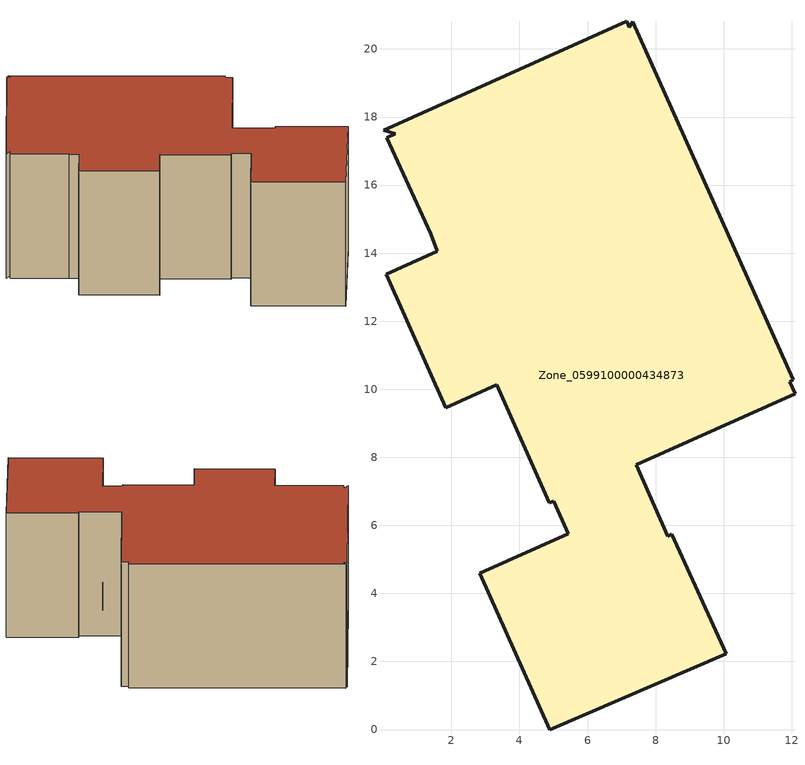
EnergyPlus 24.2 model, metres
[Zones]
Zone_0599100000434873
 floor ground (C_G): 0.1,17.39 0.35,17.52 0,17.6 7.15,20.81 7.23,20.64 7.33,20.8 12.05,10.28 11.94,10.22 12.1,9.86 7.43,7.78 8.36,5.68 8.48,5.73 10.08,2.22 4.88,0 2.83,4.59 5.43,5.76 5,6.71 4.88,6.66 3.33,10.13 1.84,9.46 0.08,13.39 1.59,14.06 1.39,14.57 z0
 wall outside (C_F): 0.08,13.39 1.84,9.46 3.33,10.13 4.88,6.66 5,6.71 5.43,5.76 2.83,4.59 4.88,0 10.08,2.22 8.48,5.73 8.36,5.68 7.43,7.78 12.1,9.86 11.94,10.22 12.05,10.28 7.33,20.8 7.23,20.64 7.15,20.81 0,17.6 0.35,17.52 0.1,17.39 1.39,14.57 1.59,14.06 0.08,13.39 z0:7.73
 roof outside (C_R): 0,17.6 0.35,17.52 0.1,17.39 1.39,14.57 1.59,14.06 0.08,13.39 1.84,9.46 3.33,10.13 4.88,6.66 5,6.71 5.43,5.76 2.83,4.59 4.88,0 10.08,2.22 8.48,5.73 8.36,5.68 7.43,7.78 12.1,9.86 11.94,10.22 12.05,10.28 7.33,20.8 7.23,20.64 7.15,20.81 z7.73
[BUILDING]
Pand.0599100000434873: North Axis=0; Terrain=City; Loads Convergence Tolerance Value=0.04; Temperature Convergence Tolerance Value=0.4; Solar Distribution=FullExterior; Maximum Number of Warmup Days=25; Minimum Number of Warmup Days=1
[Site:Location]
Rotterdam.The.Hague.AP_ZH_NLD Design_Conditions: Latitude=51.96; Longitude=4.45; Time Zone=1; Elevation=-4.5
[SITE:GROUNDTEMPERATURE:BUILDINGSURFACE]
18, 18, 18, 18, 18, 18, 18, 18, 18, 18, 18, 18
[MATERIAL] Thermal Absorptance=0.9; Solar Absorptance=0.7; Visible Absorptance=0.7
Name | Roughness | Thickness | Conductivity | Density | Specific Heat
G.D.2006-2014 | MediumSmooth | 0.15 | 0.06 | 540 | 1210
F.D.2006-2014 | Rough | 0.3 | 0.12 | 1920 | 840
R.D.2006-2014 | MediumRough | 0.2 | 0.08 | 1500 | 1000
[CONSTRUCTION]
C_G: G.D.2006-2014
C_F: F.D.2006-2014
C_R: R.D.2006-2014
[ZONE]
Zone_0599100000434873: Type=1; Multiplier=1; Ceiling Height=Autocalculate; Volume=Autocalculate; Floor Area=autocalculate; Part of Total Floor Area=Yes
[ZONEINFILTRATION:DESIGNFLOWRATE]
Infil_Zone_0599100000434873: Zone or ZoneList or Space or SpaceList=Zone_0599100000434873; Schedule=AlwaysOn; Design Flow Rate Calculation Method=Flow/Area; Flow Rate per Floor Area=0.0021; Constant Term Coefficient=1; Temperature Term Coefficient=0; Velocity Term Coefficient=0; Velocity Squared Term Coefficient=0
[HVACTEMPLATE:ZONE:IDEALLOADSAIRSYSTEM]
Zone_0599100000434873: Maximum Heating Supply Air Temperature=50; Minimum Cooling Supply Air Temperature=13; Maximum Heating Supply Air Humidity Ratio=0.0156; Minimum Cooling Supply Air Humidity Ratio=0.0077; Heating Limit=NoLimit; Cooling Limit=NoLimit; Dehumidification Control Type=ConstantSensibleHeatRatio; Cooling Sensible Heat Ratio=0.7; Dehumidification Setpoint=60; Humidification Control Type=None; Humidification Setpoint=30; Outdoor Air Method=None; Outdoor Air Flow Rate per Person=0.00944; Outdoor Air Flow Rate per Zone Floor Area=0; Outdoor Air Flow Rate per Zone=0; Demand Controlled Ventilation Type=None; Outdoor Air Economizer Type=NoEconomizer; Heat Recovery Type=None; Sensible Heat Recovery Effectiveness=0.7; Latent Heat Recovery Effectiveness=0.65
[ZONECONTROL:THERMOSTAT]
ThermostatControl_Zone_0599100000434873: Zone or ZoneList=Zone_0599100000434873; Control Type Schedule=DualSetpointControlType; Control 1=Thermostat_Zone_0599100000434873; Temperature Difference Between Cutout And Setpoint=0
[THERMOSTATSETPOINT:DUALSETPOINT]
Thermostat_Zone_0599100000434873: Heating Setpoint Temperature Schedule=HeatingSetpoint_Zone_0599100000434873; Cooling Setpoint Temperature Schedule=CoolingSetpoint_Zone_0599100000434873
[SCHEDULE:COMPACT]
HeatingSetpoint_Zone_0599100000434873: Through: 12/31, For: AllDays, Until: 24:00, 21
CoolingSetpoint_Zone_0599100000434873: Through: 12/31, For: AllDays, Until: 24:00, 24
DualSetpointControlType: Through: 12/31, For: AllDays, Until: 24:00, 4
AlwaysOn: Through: 12/31, For: AllDays, Until: 24:00, 1
